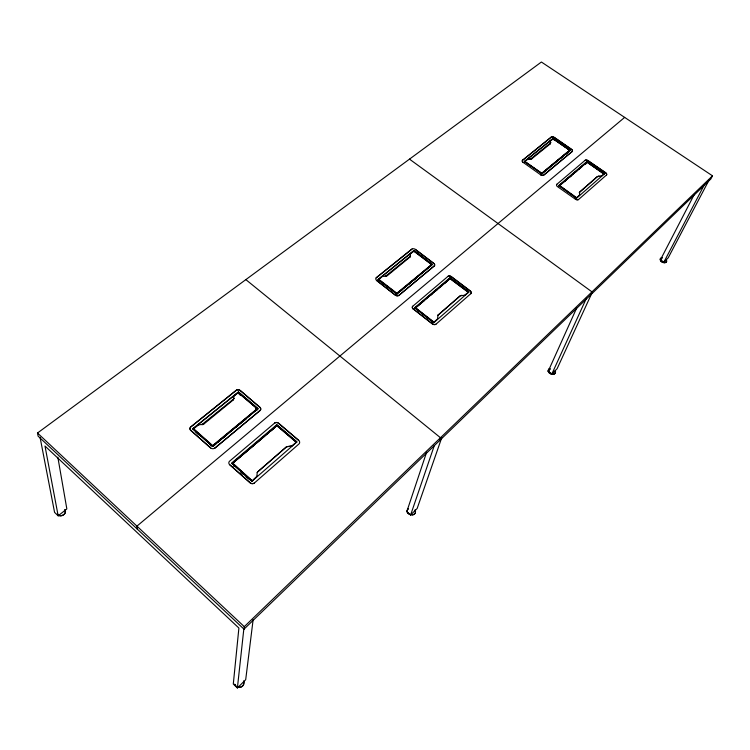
<?xml version="1.0" encoding="UTF-8"?>
<svg xmlns="http://www.w3.org/2000/svg" width="750" height="750" viewBox="0 0 750 750"><rect width="100%" height="100%" fill="white"/><g stroke="black" fill="none" stroke-linecap="round" stroke-linejoin="round"><path stroke-width="1.12" d="M214.575 448.238A2.963 2.531 -1.5 0 1 210.731 447.956L190.838 430.5A3.169 2.672 -2.5 0 1 190.547 427.144L236.466 390.122A3.056 2.541 2.2 0 1 240.281 390.525L259.894 407.259A2.859 2.4 3.5 0 1 260.184 410.391L214.575 448.35L260.184 410.391M190.838 430.5L190.838 430.378A3.169 2.672 -2.5 0 1 190.547 427.031M192.666 428.906L238.566 391.913L258.178 408.675L212.541 446.559L192.666 428.906L238.566 391.913M198.084 425.016L198.759 424.791L193.463 428.859M193.584 428.728L212.662 445.547L256.997 408.881M415.012 509.841C418.322 517.669 403.2 515.222 408.244 508.631A4.2 3.703 20.7 0 0 408.234 513.469L408.769 513.413M541.959 173.934L524.381 161.522L553.191 138.309L570.497 150.206L553.144 138.431L524.381 161.522M202.678 424.744L203.625 424.153L198.759 424.875M579.534 195.159L579.572 192.075L597.459 176.522L579.188 192.675M210.722 448.059L190.838 430.378M212.934 445.641L212.363 445.912L193.284 429.084M257.147 409.144L257.053 409.856L257.147 409.144L213 446.203L215.859 443.953M550.519 142.941L550.134 144.009L550.228 141.122M233.766 396.412L233.438 399.872M229.669 464.681L250.106 482.859A3.206 2.812 1.2 0 0 254.128 483.244L299.203 443.738A3.103 2.662 6.6 0 0 298.706 440.391L278.55 423.197A2.869 2.438 4.9 0 0 274.828 422.906L229.416 461.334A2.972 2.569 -0.4 0 0 229.669 464.681L250.116 482.747A3.206 2.812 1.2 0 0 254.137 483.141L254.128 483.244M550.2 141.216L553.144 138.759L569.756 150.291L541.838 173.287L524.869 161.559L541.744 173.391M190.547 427.144L236.466 390.122M254.953 444.488L232.416 463.322L276.741 425.672M251.906 481.294L297.009 441.863L276.853 424.641L231.478 463.144L251.906 481.294L232.359 463.547L232.556 463.087L276.806 425.606L296.147 442.238M257.175 408.759L238.238 392.634L240.572 395.156M238.481 393.272L238.387 392.719L257.334 408.712M260.175 410.503A2.859 2.4 3.5 0 0 259.884 407.372L240.281 390.525M586.781 162.131L559.153 186.056L560.972 184.537M251.953 481.05L256.913 476.278M291.956 445.894L286.566 446.709L257.812 471.769L286.547 446.794L291.656 446.072L296.409 442.125L276.947 425.681M57.844 457.2L66.844 508.931L58.163 515.812L44.991 446.025L238.894 628.041L233.297 684.047L237.394 687.984L243.881 628.528M244.012 629.156L244.284 626.653L712.5 175.828L541.397 62.016L37.5 433.022L38.109 436.144L244.012 629.156L710.841 178.978L712.5 175.828M274.828 422.906L274.809 423.019A2.869 2.438 4.9 0 1 278.541 423.3L298.706 440.391M555.253 370.547C557.316 377.897 543.647 372.638 549.853 368.438A3.788 2.963 24.1 0 0 549.291 373.022L552.694 373.959M555.562 371.625L555.441 372.666A3.788 2.963 24.1 0 1 552.825 374.4L550.322 373.8M276.6 425.691L276.319 426.337L276.806 425.606M253.134 619.612L245.7 679.697L237.394 687.984M437.569 318.891L433.988 322.087L415.341 307.688L449.606 278.588M410.212 254.316L410.4 256.163L410.269 253.988M410.297 256.875L410.428 256.078M376.144 277.847L412.041 249A2.681 2.016 14 0 1 415.359 249.403L433.791 263.344A2.513 1.894 15.2 0 1 434.334 265.875L398.738 295.509A2.578 1.997 13.6 0 1 395.409 295.2L376.725 280.547A2.747 2.119 12.4 0 1 376.144 277.847L412.041 249M432.459 264.45L396.825 294.028L378.122 279.516L414.009 250.491L432.422 264.572L414.009 250.491M378.609 280.2L378.75 279.441M413.841 251.775L413.906 251.034L431.634 264.544L396.806 293.25L378.853 279.319L382.631 276.281L386.278 276.216M385.359 276.328L387.019 275.916L410.316 256.781M257.194 472.5L256.903 476.363M395.409 295.2L376.725 280.547M396.825 294.028L431.494 264.759M397.003 293.831L396.881 293.109L396.544 293.569L378.544 279.853M398.738 295.509L434.334 265.875M415.359 249.403L433.762 263.466A2.513 1.894 15.2 0 1 434.306 265.997M412.678 306.328L412.706 306.216A2.587 2.025 14.8 0 0 413.231 308.906L432.384 323.916A2.803 2.194 16.2 0 0 435.853 324.319L470.925 293.569A2.728 2.081 17.5 0 0 470.194 290.869L451.312 276.591A2.522 1.922 16.3 0 0 448.078 276.272L412.678 306.328A2.587 2.025 14.8 0 0 413.203 309.019M414.609 307.828L449.981 277.716L468.872 292.013L433.781 322.706L414.637 307.706L433.95 322.556M450.056 278.634L415.453 307.772L433.669 322.622M431.456 265.463L431.419 264.553M432.384 323.916L413.231 308.906M448.078 276.272L448.041 276.394A2.522 1.922 16.3 0 1 451.275 276.703L470.156 290.981A2.728 2.081 17.5 0 1 470.887 293.681L470.925 293.569M461.906 295.294L460.303 295.716L437.925 315.234L460.275 295.809L464.625 295.247M435.853 324.319L435.891 324.197A2.803 2.194 16.2 0 1 432.413 323.803M449.981 277.716L468.872 292.013M464.597 295.331L468.272 292.191L450 278.531L468.281 292.294L467.925 292.744M523.247 162.45L523.2 162.562A2.466 1.697 17.6 0 1 522.469 160.331L551.334 137.034A2.409 1.622 18.3 0 1 554.278 137.428L571.575 149.316A2.259 1.519 19 0 1 572.269 151.416L543.694 175.209A2.306 1.594 18.5 0 1 540.769 174.891L523.247 162.45A2.466 1.697 17.6 0 1 522.506 160.209M426.591 452.269L406.753 511.744L410.616 515.016L417.15 508.491L441.759 437.653M524.709 162.319L524.897 161.578M525.019 161.391L528.038 159.028M527.822 159.122L530.419 159.122L550.959 142.537M528.3 159L531.844 158.737L550.163 143.916M531.806 158.831L531.178 159.131M410.616 515.016L434.288 445.594M439.472 440.672L440.484 437.747L245.85 279.619M522.469 160.331L551.334 137.034M553.228 139.8L553.003 138.881M540.769 174.891L540.816 174.769A2.306 1.594 18.5 0 0 543.741 175.097L572.269 151.416M572.222 151.537A2.259 1.519 19 0 0 571.538 149.438L554.278 137.428M541.838 173.287L541.903 173.953L570.497 150.206M556.763 184.378L585.15 160.275A2.269 1.537 19.8 0 1 588 160.584L605.681 172.725A2.456 1.669 20.6 0 1 606.544 174.966L578.475 199.594A2.513 1.744 20.2 0 1 575.409 199.2L557.447 186.6A2.325 1.613 19.3 0 1 556.763 184.378L556.809 184.256M569.578 150.347L541.716 173.372M579.562 195.066L576.684 197.709L559.481 185.541L559.059 185.916L586.828 162.253M585.15 160.275L585.103 160.388A2.269 1.537 19.8 0 1 587.953 160.706L605.634 172.847A2.456 1.669 20.6 0 1 606.487 175.087L606.544 174.966M585.9 163.884L586.753 161.728L604.444 173.887M586.5 162.609L586.65 162.244M586.931 161.494L604.575 173.766L586.931 161.494L558.572 185.644L576.525 198.234L604.622 173.653M575.409 199.2L575.456 199.078A2.513 1.744 20.2 0 0 578.522 199.472L578.475 199.594M559.481 185.541L576.441 198.15M598.8 176.222L600.928 176.241L597.422 176.616M601.153 176.306L600.891 176.334M603.938 174.178L587.025 162.15L559.303 185.625M232.359 463.547L232.528 462.919L252.094 480.75L232.416 463.322M232.472 463.444L276.797 425.691M592.528 291.694L557.091 368.756L551.841 373.997L548.212 371.231L576.825 307.697M551.841 373.997L586.472 298.125M590.559 294.966L591.984 291.872L409.491 159.141M424.172 300.75L415.247 308.053L450.15 278.559M709.106 179.934L668.222 257.794L663.891 262.116L660.478 259.725L694.369 194.278M663.891 262.116L704.034 185.344M553.716 373.772L554.147 372.994M437.944 315.15L437.606 318.637M257.184 472.575L257.822 471.684M410.25 254.081L413.766 251.1L431.634 264.544M233.447 399.788L203.616 424.237M548.212 371.231L550.462 368.991M660.478 259.725L661.931 258.281M601.35 176.203L604.106 173.784L587.053 162.225M234.666 466.322L233.494 465.45L234.009 466.303M256.734 442.978L264.75 436.172M266.531 434.662L269.203 432.394M270.984 430.875L274.547 427.847M430.275 295.566L432.019 294.084M435.506 291.122L437.25 289.641M440.728 286.678L442.472 285.197M445.087 282.975L447.703 280.753M564.487 181.556L566.241 180.066M569.756 177.075L571.519 175.584M575.034 172.603L576.788 171.103M579.422 168.872L582.056 166.631M584.691 164.391L586.453 162.9M624.656 117.394L136.941 526.134L137.147 528.975M212.363 445.912L193.406 428.991L193.528 429.544M541.987 173.484L569.672 150.45M212.897 445.753L257.109 409.012M217.65 442.472L220.331 440.25M223.022 438.028L224.812 436.537M235.556 427.65L237.347 426.159M240.038 423.938L241.828 422.456M244.519 420.234L246.309 418.753M400.716 290.934L402.525 289.444M405.225 287.203L407.025 285.712M408.825 284.222L411.534 281.981M413.334 280.491L416.034 278.25M561.516 157.838L563.288 156.366M565.941 154.172L567.712 152.7M210.178 444.722L211.237 445.65M201.731 424.725L234.488 398.259M385.603 276.15L410.503 256.031M378.122 279.516L413.981 250.612M233.963 396.169L238.238 392.634M296.372 442.322L295.763 442.397M661.519 261.684L661.284 261.525A3.469 2.428 24.6 0 1 662.484 257.475L660.272 258.881C659.869 261.806 664.097 263.841 666.309 262.059L666.431 259.547L666.741 261.328A3.469 2.428 24.6 0 1 664.519 262.744L662.259 262.2M235.819 685.556L234.637 684.159A4.819 4.622 -27.8 0 0 235.322 685.594M57.45 514.275C57.516 517.725 68.334 515.034 64.837 509.578L65.391 510.834L64.837 513.544A4.669 3.919 -16.3 0 1 60.844 515.85L57.881 515.156M665.184 262.322L662.456 262.144M598.059 176.213L598.837 176.128M210.6 445.641L211.144 445.725M410.691 514.941L408.225 513.469M235.331 685.613C238.359 690.019 245.963 685.716 243.591 680.906M236.503 686.719L239.672 687.45A4.819 4.622 -27.8 0 0 243.581 684.656L243.863 681.469M553.013 138.544L570.319 150.441M553.041 138.797L569.756 150.291M431.522 265.341L396.984 293.447M378.15 279.403L397.013 293.897M240.797 472.453L243.469 474.591M246.131 476.728L249.694 479.578M238.341 392.203L257.963 408.966M276.628 424.931L296.784 442.162M37.5 433.022L244.284 626.653M238.772 393.656L240.459 395.25M58.163 515.812L54.572 512.362L40.059 437.278M195.347 431.616L198.619 434.784M255.478 407.85L255.966 408.684M255.6 407.756L256.078 408.591M660.666 260.119L661.097 260.906M548.831 371.259L549.234 372.178M415.294 510.291L415.547 511.594M415.294 512.869A4.2 3.703 20.7 0 1 412.125 515.044M236.456 390.234A3.056 2.541 2.2 0 1 240.281 390.637M398.766 295.397A2.578 1.997 13.6 0 1 395.438 295.087M551.287 137.156A2.409 1.622 18.3 0 1 554.231 137.55"/></g></svg>
